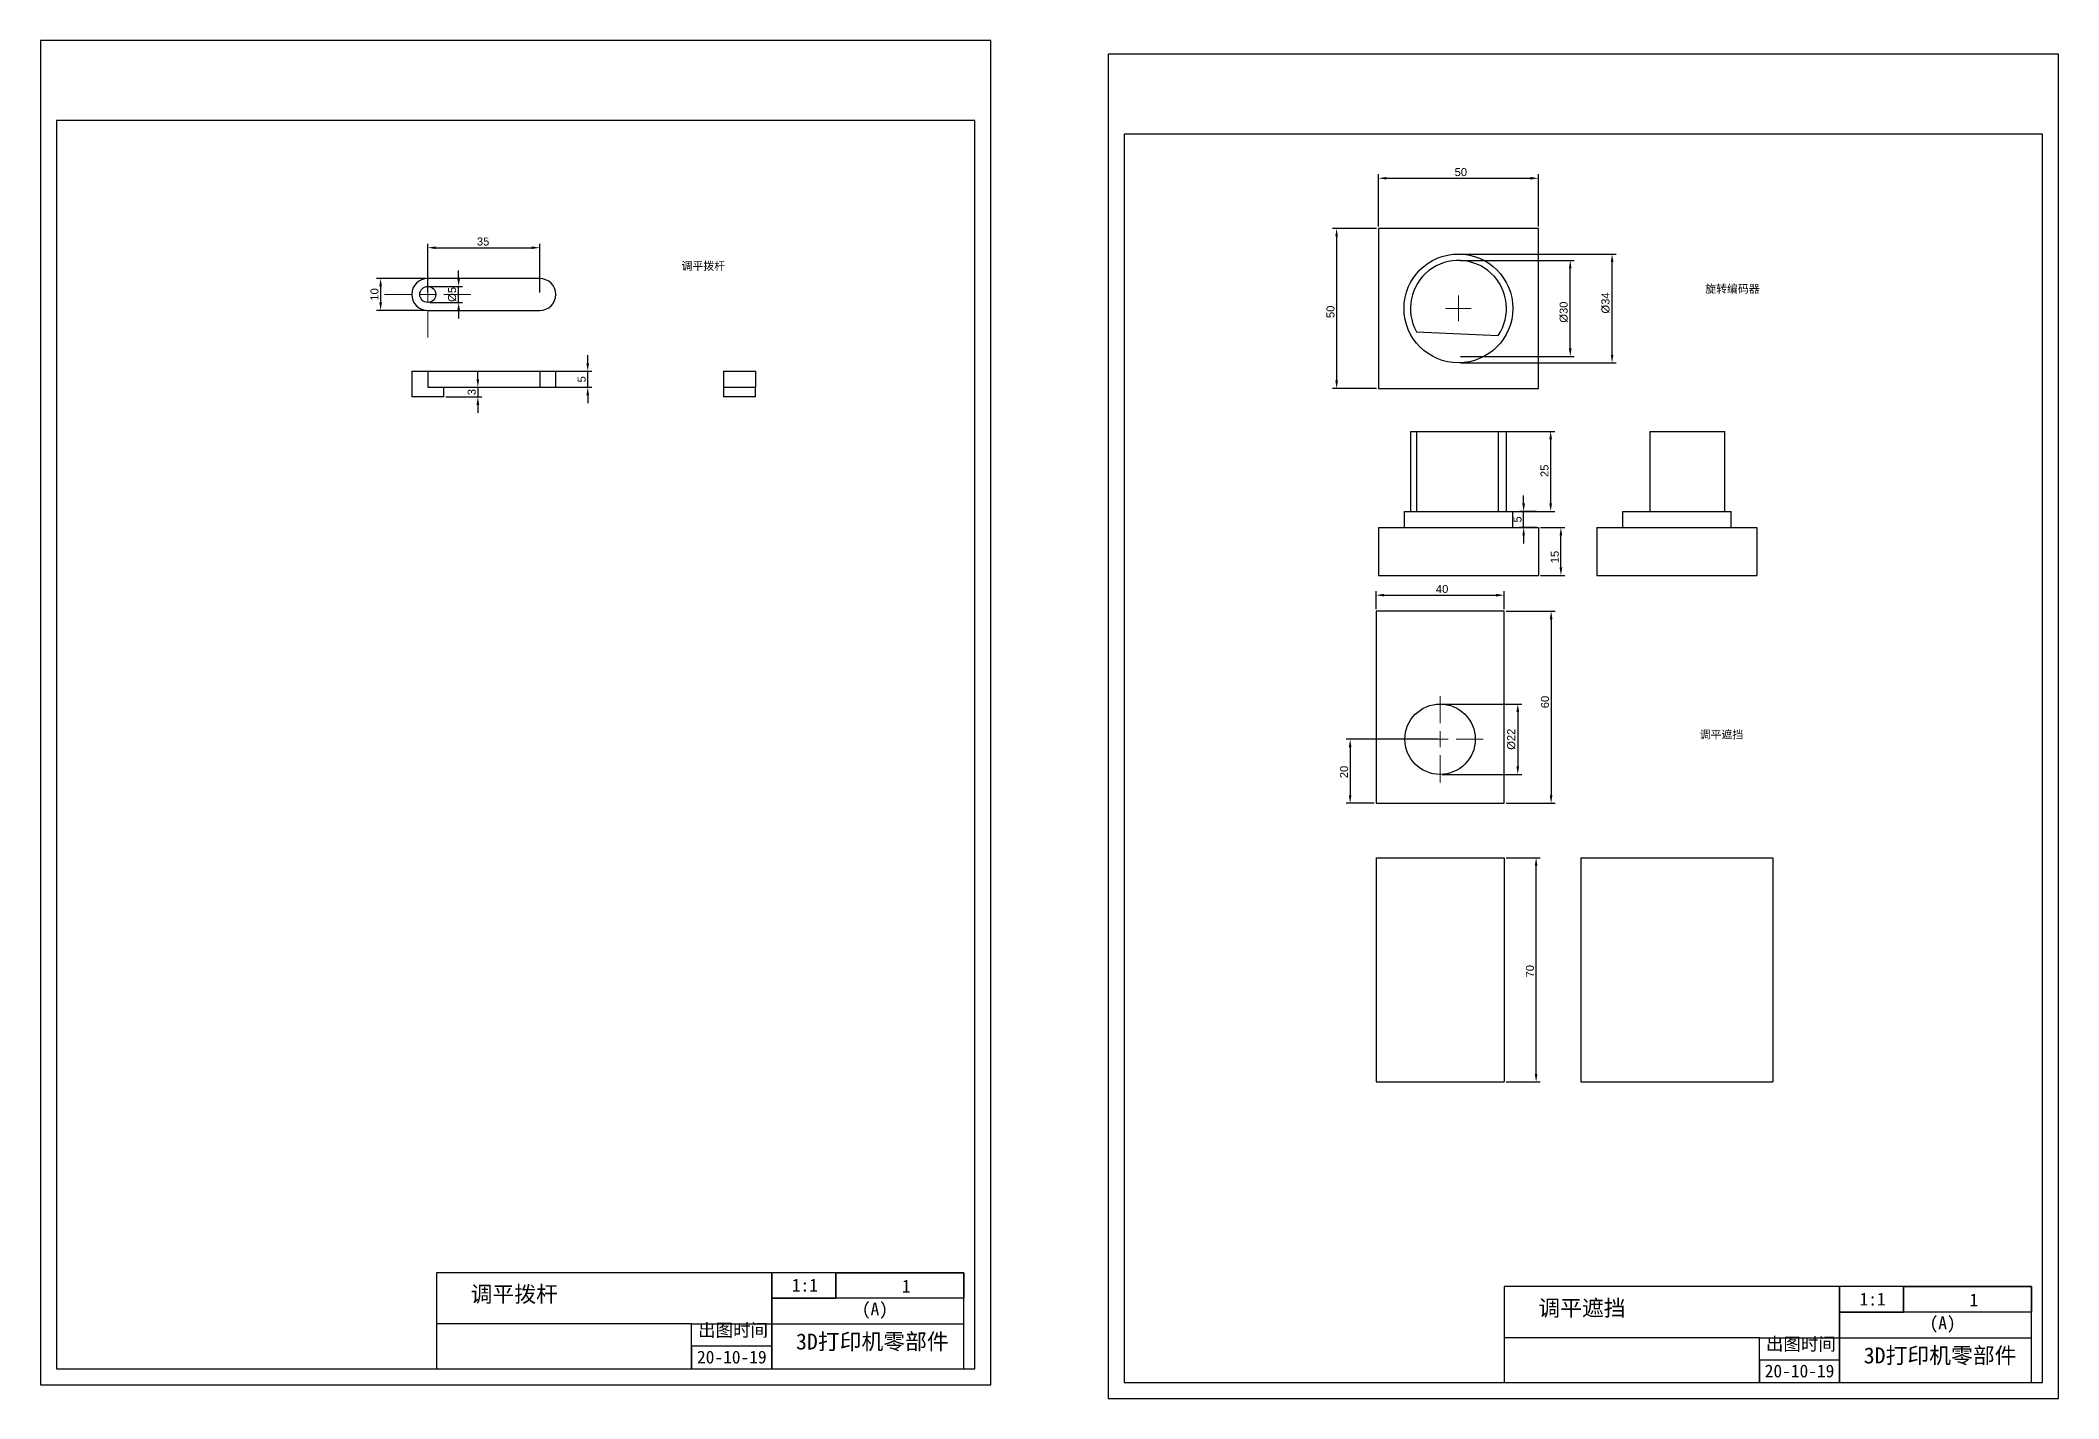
# Model space of a CAD drawing. Header units: millimetres. Extents: x -9 to 2385, y -1365 to 512.
# Drawn here: x 841 to 1472, y -1363 to -939 of the extents above; entities that cross this region are included whole.
import ezdxf

# ---------------------------------------------------------------- set-up
doc = ezdxf.new("R2010")
doc.units = ezdxf.units.MM
doc.styles.get("Standard").update_dxf_attribs({"font": 'arial.ttf'})
doc.dimstyles.new('ISO-25', dxfattribs={"dimtxt": 2.5, "dimasz": 2.5, "dimexe": 1.25, "dimexo": 0.625, "dimtad": 1, "dimtxsty": 'Standard', "dimcen": 2.5, "dimclrd": 1, "dimclre": 1, "dimclrt": 1, "dimadec": 0, "dimazin": 0, "dimtfac": 1, "dimtmove": 0, "dimatfit": 3, "dimfxl": 1, "dimtfillclr": 1, "dimarcsym": 0})

# ---------------------------------------------------------------- blocks, each defined once
blk = doc.blocks.new('*D502')
at = {"color": 1, "linetype": 'Continuous', "lineweight": -2, "transparency": 16777216}
for p, q in [((1012.33, -1039.46), (1012.33, -1036.96)), ((997.95, -1041.96), (1013.58, -1041.96)), ((1012.33, -1046.96), (1012.33, -1041.96)), ((997.95, -1046.96), (1013.58, -1046.96)), ((1012.33, -1049.46), (1012.33, -1051.96))]:
    blk.add_line(p, q, dxfattribs=at)
at = {"color": 1, "linetype": 'Continuous', "transparency": 16777216}
for points in [[(1011.91, -1039.46), (1012.75, -1039.46), (1012.33, -1041.96)], [(1011.91, -1049.46), (1012.75, -1049.46), (1012.33, -1046.96)]]:
    blk.add_solid(points, dxfattribs=at)
at = {"layer": 'Defpoints', "color": 0, "linetype": 'Continuous', "transparency": 16777216}
for p in [(997.33, -1041.96), (1012.33, -1041.96), (997.33, -1046.96)]:
    blk.add_point(p, dxfattribs=at)
at = {"color": 1, "linetype": 'Continuous', "lineweight": 18, "transparency": 16777216, "insert": (1009.16, -1044.46), "char_height": 2.5, "attachment_point": 2, "rotation": 90}
blk.add_mtext('5', dxfattribs=at)
blk = doc.blocks.new('*D503')
at = {"color": 1, "linetype": 'Continuous', "lineweight": -2, "transparency": 16777216}
for p, q in [((977.99, -1044.46), (977.99, -1041.96)), ((967.95, -1046.96), (979.24, -1046.96)), ((967.95, -1049.96), (979.24, -1049.96)), ((977.99, -1046.96), (977.99, -1049.96)), ((977.99, -1052.46), (977.99, -1054.96))]:
    blk.add_line(p, q, dxfattribs=at)
at = {"color": 1, "linetype": 'Continuous', "transparency": 16777216}
for points in [[(977.58, -1044.46), (978.41, -1044.46), (977.99, -1046.96)], [(977.58, -1052.46), (978.41, -1052.46), (977.99, -1049.96)]]:
    blk.add_solid(points, dxfattribs=at)
at = {"layer": 'Defpoints', "color": 0, "linetype": 'Continuous', "transparency": 16777216}
for p in [(967.33, -1046.96), (967.33, -1049.96), (977.99, -1049.96)]:
    blk.add_point(p, dxfattribs=at)
at = {"color": 1, "linetype": 'Continuous', "lineweight": 18, "transparency": 16777216, "insert": (974.81, -1048.46), "char_height": 2.5, "attachment_point": 2, "rotation": 90}
blk.add_mtext('3', dxfattribs=at)
blk = doc.blocks.new('*D504')
at = {"color": 1, "linetype": 'Continuous', "lineweight": -2, "transparency": 16777216}
for p, q in [((961.7, -1012.95), (946.36, -1012.95)), ((947.61, -1015.45), (947.61, -1020.45)), ((961.7, -1022.95), (946.36, -1022.95))]:
    blk.add_line(p, q, dxfattribs=at)
at = {"color": 1, "linetype": 'Continuous', "transparency": 16777216}
for points in [[(947.19, -1015.45), (948.03, -1015.45), (947.61, -1012.95)], [(947.19, -1020.45), (948.03, -1020.45), (947.61, -1022.95)]]:
    blk.add_solid(points, dxfattribs=at)
at = {"layer": 'Defpoints', "color": 0, "linetype": 'Continuous', "transparency": 16777216}
for p in [(962.33, -1012.95), (947.61, -1022.95), (962.33, -1022.95)]:
    blk.add_point(p, dxfattribs=at)
at = {"color": 1, "linetype": 'Continuous', "lineweight": 18, "transparency": 16777216, "insert": (944.43, -1017.95), "char_height": 2.5, "attachment_point": 2, "rotation": 90}
blk.add_mtext('10', dxfattribs=at)
blk = doc.blocks.new('*D505')
at = {"color": 1, "linetype": 'Continuous', "lineweight": -2, "transparency": 16777216}
for p, q in [((962.33, -1017.32), (962.33, -1002.1)), ((997.33, -1017.32), (997.33, -1002.1)), ((964.83, -1003.35), (994.83, -1003.35))]:
    blk.add_line(p, q, dxfattribs=at)
at = {"color": 1, "linetype": 'Continuous', "transparency": 16777216}
for points in [[(964.83, -1002.94), (964.83, -1003.77), (962.33, -1003.35)], [(994.83, -1002.94), (994.83, -1003.77), (997.33, -1003.35)]]:
    blk.add_solid(points, dxfattribs=at)
at = {"layer": 'Defpoints', "color": 0, "linetype": 'Continuous', "transparency": 16777216}
for p in [(997.33, -1003.35), (962.33, -1017.95), (997.33, -1017.95)]:
    blk.add_point(p, dxfattribs=at)
at = {"color": 1, "linetype": 'Continuous', "lineweight": 18, "transparency": 16777216, "insert": (979.64, -1000.17), "char_height": 2.5, "attachment_point": 2}
blk.add_mtext('35', dxfattribs=at)
blk = doc.blocks.new('*D506')
at = {"color": 1, "linetype": 'Continuous', "lineweight": -2, "transparency": 16777216}
for p, q in [((971.99, -1012.95), (971.99, -1010.45)), ((962.95, -1015.45), (973.24, -1015.45)), ((962.95, -1020.45), (973.24, -1020.45)), ((971.99, -1020.45), (971.99, -1015.45)), ((971.99, -1022.95), (971.99, -1025.45))]:
    blk.add_line(p, q, dxfattribs=at)
at = {"color": 1, "linetype": 'Continuous', "transparency": 16777216}
for points in [[(971.57, -1012.95), (972.41, -1012.95), (971.99, -1015.45)], [(971.57, -1022.95), (972.41, -1022.95), (971.99, -1020.45)]]:
    blk.add_solid(points, dxfattribs=at)
at = {"layer": 'Defpoints', "color": 0, "linetype": 'Continuous', "transparency": 16777216}
for p in [(962.33, -1015.45), (962.33, -1020.45), (971.99, -1015.45)]:
    blk.add_point(p, dxfattribs=at)
at = {"color": 1, "linetype": 'Continuous', "lineweight": 18, "transparency": 16777216, "insert": (968.67, -1017.95), "char_height": 2.5, "attachment_point": 2, "rotation": 90}
blk.add_mtext('%%c5', dxfattribs=at)
blk = doc.blocks.new('SW_CENTERMARKSYMBOL_0')
at = {"color": 0, "linetype": 'Continuous', "lineweight": 0}
for p, q in [((0, 5), (0, 13.5)), ((-5, 0), (-13.5, 0)), ((0, 0), (-2.5, 0)), ((0, 0), (0, 2.5)), ((0, 0), (0, -2.5)), ((0, 0), (2.5, 0)), ((5, 0), (13.5, 0)), ((0, -5), (0, -13.5))]:
    blk.add_line(p, q, dxfattribs=at)
blk = doc.blocks.new('*D507')
at = {"color": 1, "linetype": 'Continuous', "lineweight": -2, "transparency": 16777216}
for p, q in [((1299.28, -1193.96), (1309.9, -1193.96)), ((1308.65, -1261.46), (1308.65, -1196.46)), ((1299.28, -1263.96), (1309.9, -1263.96))]:
    blk.add_line(p, q, dxfattribs=at)
at = {"color": 1, "linetype": 'Continuous', "transparency": 16777216}
for points in [[(1308.23, -1196.46), (1309.07, -1196.46), (1308.65, -1193.96)], [(1308.23, -1261.46), (1309.07, -1261.46), (1308.65, -1263.96)]]:
    blk.add_solid(points, dxfattribs=at)
at = {"layer": 'Defpoints', "color": 0, "linetype": 'Continuous', "transparency": 16777216}
for p in [(1298.65, -1193.96), (1308.65, -1193.96), (1298.65, -1263.96)]:
    blk.add_point(p, dxfattribs=at)
at = {"color": 1, "linetype": 'Continuous', "lineweight": 18, "transparency": 16777216, "insert": (1305.47, -1229.4), "char_height": 2.5, "attachment_point": 2, "rotation": 90}
blk.add_mtext('70', dxfattribs=at)
blk = doc.blocks.new('*D508')
at = {"color": 1, "linetype": 'Continuous', "lineweight": -2, "transparency": 16777216}
for p, q in [((1258.65, -1116.28), (1258.65, -1110.66)), ((1261.15, -1111.91), (1296.15, -1111.91)), ((1298.65, -1116.28), (1298.65, -1110.66))]:
    blk.add_line(p, q, dxfattribs=at)
at = {"color": 1, "linetype": 'Continuous', "transparency": 16777216}
for points in [[(1261.15, -1111.49), (1261.15, -1112.33), (1258.65, -1111.91)], [(1296.15, -1111.49), (1296.15, -1112.33), (1298.65, -1111.91)]]:
    blk.add_solid(points, dxfattribs=at)
at = {"layer": 'Defpoints', "color": 0, "linetype": 'Continuous', "transparency": 16777216}
for p in [(1298.65, -1111.91), (1258.65, -1116.91), (1298.65, -1116.91)]:
    blk.add_point(p, dxfattribs=at)
at = {"color": 1, "linetype": 'Continuous', "lineweight": 18, "transparency": 16777216, "insert": (1279.28, -1108.73), "char_height": 2.5, "attachment_point": 2}
blk.add_mtext('40', dxfattribs=at)
blk = doc.blocks.new('*D509')
at = {"color": 1, "linetype": 'Continuous', "lineweight": -2, "transparency": 16777216}
for p, q in [((1299.28, -1116.91), (1314.59, -1116.91)), ((1313.34, -1119.41), (1313.34, -1174.41)), ((1299.28, -1176.91), (1314.59, -1176.91))]:
    blk.add_line(p, q, dxfattribs=at)
at = {"color": 1, "linetype": 'Continuous', "transparency": 16777216}
for points in [[(1312.92, -1119.41), (1313.76, -1119.41), (1313.34, -1116.91)], [(1312.92, -1174.41), (1313.76, -1174.41), (1313.34, -1176.91)]]:
    blk.add_solid(points, dxfattribs=at)
at = {"layer": 'Defpoints', "color": 0, "linetype": 'Continuous', "transparency": 16777216}
for p in [(1298.65, -1116.91), (1298.65, -1176.91), (1313.34, -1176.91)]:
    blk.add_point(p, dxfattribs=at)
at = {"color": 1, "linetype": 'Continuous', "lineweight": 18, "transparency": 16777216, "insert": (1310.16, -1145.28), "char_height": 2.5, "attachment_point": 2, "rotation": 90}
blk.add_mtext('60', dxfattribs=at)
blk = doc.blocks.new('*D510')
at = {"color": 1, "linetype": 'Continuous', "lineweight": -2, "transparency": 16777216}
for p, q in [((1279.28, -1145.91), (1304.18, -1145.91)), ((1302.93, -1148.41), (1302.93, -1165.41)), ((1279.28, -1167.91), (1304.18, -1167.91))]:
    blk.add_line(p, q, dxfattribs=at)
at = {"color": 1, "linetype": 'Continuous', "transparency": 16777216}
for points in [[(1302.51, -1148.41), (1303.35, -1148.41), (1302.93, -1145.91)], [(1302.51, -1165.41), (1303.35, -1165.41), (1302.93, -1167.91)]]:
    blk.add_solid(points, dxfattribs=at)
at = {"layer": 'Defpoints', "color": 0, "linetype": 'Continuous', "transparency": 16777216}
for p in [(1278.65, -1145.91), (1278.65, -1167.91), (1302.93, -1167.91)]:
    blk.add_point(p, dxfattribs=at)
at = {"color": 1, "linetype": 'Continuous', "lineweight": 18, "transparency": 16777216, "insert": (1299.61, -1156.91), "char_height": 2.5, "attachment_point": 2, "rotation": 90}
blk.add_mtext('%%c22', dxfattribs=at)
blk = doc.blocks.new('*D511')
at = {"color": 1, "linetype": 'Continuous', "lineweight": -2, "transparency": 16777216}
for p, q in [((1278.03, -1156.91), (1249.3, -1156.91)), ((1250.55, -1159.41), (1250.55, -1174.41)), ((1258.03, -1176.91), (1249.3, -1176.91))]:
    blk.add_line(p, q, dxfattribs=at)
at = {"color": 1, "linetype": 'Continuous', "transparency": 16777216}
for points in [[(1250.13, -1159.41), (1250.96, -1159.41), (1250.55, -1156.91)], [(1250.13, -1174.41), (1250.96, -1174.41), (1250.55, -1176.91)]]:
    blk.add_solid(points, dxfattribs=at)
at = {"layer": 'Defpoints', "color": 0, "linetype": 'Continuous', "transparency": 16777216}
for p in [(1278.65, -1156.91), (1250.55, -1176.91), (1258.65, -1176.91)]:
    blk.add_point(p, dxfattribs=at)
at = {"color": 1, "linetype": 'Continuous', "lineweight": 18, "transparency": 16777216, "insert": (1247.37, -1167.14), "char_height": 2.5, "attachment_point": 2, "rotation": 90}
blk.add_mtext('20', dxfattribs=at)
blk = doc.blocks.new('*D512')
at = {"color": 1, "linetype": 'Continuous', "lineweight": -2, "transparency": 16777216}
for p, q in [((1310.01, -1090.74), (1317.65, -1090.74)), ((1316.4, -1103.24), (1316.4, -1093.24)), ((1310.01, -1105.74), (1317.65, -1105.74))]:
    blk.add_line(p, q, dxfattribs=at)
at = {"color": 1, "linetype": 'Continuous', "transparency": 16777216}
for points in [[(1315.98, -1093.24), (1316.82, -1093.24), (1316.4, -1090.74)], [(1315.98, -1103.24), (1316.82, -1103.24), (1316.4, -1105.74)]]:
    blk.add_solid(points, dxfattribs=at)
at = {"layer": 'Defpoints', "color": 0, "linetype": 'Continuous', "transparency": 16777216}
for p in [(1309.38, -1090.74), (1316.4, -1090.74), (1309.38, -1105.74)]:
    blk.add_point(p, dxfattribs=at)
at = {"color": 1, "linetype": 'Continuous', "lineweight": 18, "transparency": 16777216, "insert": (1313.22, -1100), "char_height": 2.5, "attachment_point": 2, "rotation": 90}
blk.add_mtext('15', dxfattribs=at)
blk = doc.blocks.new('*D513')
at = {"color": 1, "linetype": 'Continuous', "lineweight": -2, "transparency": 16777216}
for p, q in [((1304.75, -1083.24), (1304.75, -1080.74)), ((1308.76, -1085.74), (1303.5, -1085.74)), ((1308.76, -1090.74), (1303.5, -1090.74)), ((1304.75, -1090.74), (1304.75, -1085.74)), ((1304.75, -1093.24), (1304.75, -1095.74))]:
    blk.add_line(p, q, dxfattribs=at)
at = {"color": 1, "linetype": 'Continuous', "transparency": 16777216}
for points in [[(1304.34, -1083.24), (1305.17, -1083.24), (1304.75, -1085.74)], [(1304.34, -1093.24), (1305.17, -1093.24), (1304.75, -1090.74)]]:
    blk.add_solid(points, dxfattribs=at)
at = {"layer": 'Defpoints', "color": 0, "linetype": 'Continuous', "transparency": 16777216}
for p in [(1304.75, -1085.74), (1309.38, -1085.74), (1309.38, -1090.74)]:
    blk.add_point(p, dxfattribs=at)
at = {"color": 1, "linetype": 'Continuous', "lineweight": 18, "transparency": 16777216, "insert": (1301.59, -1088.24), "char_height": 2.5, "attachment_point": 2, "rotation": 90}
blk.add_mtext('5', dxfattribs=at)
blk = doc.blocks.new('*D514')
at = {"color": 1, "linetype": 'Continuous', "lineweight": -2, "transparency": 16777216}
for p, q in [((1297.41, -1060.74), (1314.45, -1060.74)), ((1313.2, -1083.24), (1313.2, -1063.24)), ((1297.41, -1085.74), (1314.45, -1085.74))]:
    blk.add_line(p, q, dxfattribs=at)
at = {"color": 1, "linetype": 'Continuous', "transparency": 16777216}
for points in [[(1312.78, -1063.24), (1313.61, -1063.24), (1313.2, -1060.74)], [(1312.78, -1083.24), (1313.61, -1083.24), (1313.2, -1085.74)]]:
    blk.add_solid(points, dxfattribs=at)
at = {"layer": 'Defpoints', "color": 0, "linetype": 'Continuous', "transparency": 16777216}
for p in [(1296.78, -1060.74), (1313.2, -1060.74), (1296.78, -1085.74)]:
    blk.add_point(p, dxfattribs=at)
at = {"color": 1, "linetype": 'Continuous', "lineweight": 18, "transparency": 16777216, "insert": (1310.02, -1073.05), "char_height": 2.5, "attachment_point": 2, "rotation": 90}
blk.add_mtext('25', dxfattribs=at)
blk = doc.blocks.new('*D515')
at = {"color": 1, "linetype": 'Continuous', "lineweight": -2, "transparency": 16777216}
for p, q in [((1259.38, -996.7), (1259.38, -980.41)), ((1261.88, -981.66), (1306.88, -981.66)), ((1309.38, -996.7), (1309.38, -980.41))]:
    blk.add_line(p, q, dxfattribs=at)
at = {"color": 1, "linetype": 'Continuous', "transparency": 16777216}
for points in [[(1261.88, -981.24), (1261.88, -982.07), (1259.38, -981.66)], [(1306.88, -981.24), (1306.88, -982.07), (1309.38, -981.66)]]:
    blk.add_solid(points, dxfattribs=at)
at = {"layer": 'Defpoints', "color": 0, "linetype": 'Continuous', "transparency": 16777216}
for p in [(1309.38, -981.66), (1259.38, -997.33), (1309.38, -997.33)]:
    blk.add_point(p, dxfattribs=at)
at = {"color": 1, "linetype": 'Continuous', "lineweight": 18, "transparency": 16777216, "insert": (1285.13, -978.48), "char_height": 2.5, "attachment_point": 2}
blk.add_mtext('50', dxfattribs=at)
blk = doc.blocks.new('*D516')
at = {"color": 1, "linetype": 'Continuous', "lineweight": -2, "transparency": 16777216}
for p, q in [((1258.76, -997.33), (1245.07, -997.33)), ((1246.32, -999.83), (1246.32, -1044.83)), ((1258.76, -1047.33), (1245.07, -1047.33))]:
    blk.add_line(p, q, dxfattribs=at)
at = {"color": 1, "linetype": 'Continuous', "transparency": 16777216}
for points in [[(1245.9, -999.83), (1246.74, -999.83), (1246.32, -997.33)], [(1245.9, -1044.83), (1246.74, -1044.83), (1246.32, -1047.33)]]:
    blk.add_solid(points, dxfattribs=at)
at = {"layer": 'Defpoints', "color": 0, "linetype": 'Continuous', "transparency": 16777216}
for p in [(1259.38, -997.33), (1246.32, -1047.33), (1259.38, -1047.33)]:
    blk.add_point(p, dxfattribs=at)
at = {"color": 1, "linetype": 'Continuous', "lineweight": 18, "transparency": 16777216, "insert": (1243.14, -1023.39), "char_height": 2.5, "attachment_point": 2, "rotation": 90}
blk.add_mtext('50', dxfattribs=at)
blk = doc.blocks.new('*D517')
at = {"color": 1, "linetype": 'Continuous', "lineweight": -2, "transparency": 16777216}
for p, q in [((1285.01, -1005.33), (1333.64, -1005.33)), ((1332.39, -1036.83), (1332.39, -1007.83)), ((1285.01, -1039.33), (1333.64, -1039.33))]:
    blk.add_line(p, q, dxfattribs=at)
at = {"color": 1, "linetype": 'Continuous', "transparency": 16777216}
for points in [[(1331.97, -1007.83), (1332.81, -1007.83), (1332.39, -1005.33)], [(1331.97, -1036.83), (1332.81, -1036.83), (1332.39, -1039.33)]]:
    blk.add_solid(points, dxfattribs=at)
at = {"layer": 'Defpoints', "color": 0, "linetype": 'Continuous', "transparency": 16777216}
for p in [(1284.38, -1005.33), (1332.39, -1005.33), (1284.38, -1039.33)]:
    blk.add_point(p, dxfattribs=at)
at = {"color": 1, "linetype": 'Continuous', "lineweight": 18, "transparency": 16777216, "insert": (1329.07, -1020.63), "char_height": 2.5, "attachment_point": 2, "rotation": 90}
blk.add_mtext('%%c34', dxfattribs=at)
blk = doc.blocks.new('*D518')
at = {"color": 1, "linetype": 'Continuous', "lineweight": -2, "transparency": 16777216}
for p, q in [((1285.01, -1007.33), (1320.56, -1007.33)), ((1319.31, -1034.83), (1319.31, -1009.83)), ((1285.01, -1037.33), (1320.56, -1037.33))]:
    blk.add_line(p, q, dxfattribs=at)
at = {"color": 1, "linetype": 'Continuous', "transparency": 16777216}
for points in [[(1318.89, -1009.83), (1319.73, -1009.83), (1319.31, -1007.33)], [(1318.89, -1034.83), (1319.73, -1034.83), (1319.31, -1037.33)]]:
    blk.add_solid(points, dxfattribs=at)
at = {"layer": 'Defpoints', "color": 0, "linetype": 'Continuous', "transparency": 16777216}
for p in [(1284.38, -1007.33), (1319.31, -1007.33), (1284.38, -1037.33)]:
    blk.add_point(p, dxfattribs=at)
at = {"color": 1, "linetype": 'Continuous', "lineweight": 18, "transparency": 16777216, "insert": (1315.99, -1023.48), "char_height": 2.5, "attachment_point": 2, "rotation": 90}
blk.add_mtext('%%c30', dxfattribs=at)
blk = doc.blocks.new('SW_CENTERMARKSYMBOL_1')
at = {"color": 0, "linetype": 'Continuous', "lineweight": 0}
for p, q in [((-2.5, 0), (-4, 0)), ((0, 0), (-2.5, 0)), ((0, 2.5), (0, 4)), ((0, 0), (0, 2.5)), ((0, 0), (0, -2.5)), ((0, 0), (2.5, 0)), ((2.5, 0), (4, 0)), ((0, -2.5), (0, -4))]:
    blk.add_line(p, q, dxfattribs=at)

msp = doc.modelspace()

# ---------------------------------------------------------------- linework, layer by layer
at = {"color": 7, "linetype": 'Continuous', "lineweight": 25}
for p, q in [((1309.3813, -997.3287), (1259.3813, -997.3287)), ((1259.3813, -997.3287), (1259.3813, -1047.3287)), ((1309.3813, -1047.3287), (1309.3813, -997.3287)), ((997.3296, -1012.9469), (962.3296, -1012.9469)), ((962.3296, -1022.9469), (997.3296, -1022.9469)), ((1271.2599, -1029.597), (1296.7815, -1030.7688)), ((957.3296, -1041.9626), (957.3296, -1049.9626)), ((957.3296, -1041.9626), (962.3296, -1041.9626)), ((962.3296, -1041.9626), (962.3296, -1046.9626)), ((962.3296, -1041.9626), (997.3296, -1041.9626)), ((997.3296, -1041.9626), (997.3296, -1046.9626)), ((997.3296, -1041.9626), (1002.3296, -1041.9626)), ((1002.3296, -1046.9626), (1002.3296, -1041.9626)), ((1054.7165, -1041.9626), (1054.7165, -1046.9626)), ((1054.7165, -1041.9626), (1064.7165, -1041.9626)), ((1064.7165, -1041.9626), (1064.7165, -1046.9626)), ((967.3296, -1049.9626), (957.3296, -1049.9626)), ((962.3296, -1046.9626), (997.3296, -1046.9626)), ((967.3296, -1049.9626), (967.3296, -1046.9626)), ((997.3296, -1046.9626), (1002.3296, -1046.9626)), ((1054.7165, -1046.9626), (1054.7165, -1049.9626)), ((1054.7165, -1046.9626), (1064.7165, -1046.9626)), ((1064.7165, -1049.9626), (1054.7165, -1049.9626)), ((1064.7165, -1049.9626), (1064.7165, -1046.9626)), ((1259.3813, -1047.3287), (1309.3813, -1047.3287)), ((1269.3813, -1060.738), (1269.3813, -1085.738)), ((1269.3813, -1060.738), (1271.2599, -1060.738)), ((1271.2599, -1060.738), (1271.2599, -1085.738)), ((1271.2599, -1060.738), (1296.7815, -1060.738)), ((1296.7815, -1060.738), (1296.7815, -1085.738)), ((1296.7815, -1060.738), (1299.3813, -1060.738)), ((1299.3813, -1085.738), (1299.3813, -1060.738)), ((1344.1597, -1060.738), (1344.1597, -1085.738)), ((1344.1597, -1060.738), (1367.5998, -1060.738)), ((1367.5998, -1085.738), (1367.5998, -1060.738)), ((1259.3813, -1090.738), (1309.3813, -1090.738)), ((1259.3813, -1090.738), (1259.3813, -1105.738)), ((1267.3813, -1085.738), (1267.3813, -1090.738)), ((1267.3813, -1085.738), (1284.3813, -1085.738)), ((1284.3813, -1085.738), (1301.3813, -1085.738)), ((1301.3813, -1090.738), (1301.3813, -1085.738)), ((1309.3813, -1090.738), (1309.3813, -1105.738)), ((1327.5998, -1090.738), (1327.5998, -1105.738)), ((1327.5998, -1090.738), (1377.5998, -1090.738)), ((1335.5998, -1085.738), (1335.5998, -1090.738)), ((1335.5998, -1085.738), (1369.5998, -1085.738)), ((1369.5998, -1090.738), (1369.5998, -1085.738)), ((1377.5998, -1090.738), (1377.5998, -1105.738)), ((1259.3813, -1105.738), (1309.3813, -1105.738)), ((1327.5998, -1105.738), (1377.5998, -1105.738)), ((1298.6517, -1116.9086), (1258.6517, -1116.9086)), ((1258.6517, -1116.9086), (1258.6517, -1176.9086)), ((1298.6517, -1176.9086), (1298.6517, -1116.9086)), ((1258.6517, -1176.9086), (1298.6517, -1176.9086)), ((1258.6517, -1193.962), (1298.6517, -1193.962)), ((1258.6517, -1193.962), (1258.6517, -1263.962)), ((1298.6517, -1193.962), (1298.6517, -1263.962)), ((1322.5998, -1193.962), (1322.5998, -1263.962)), ((1322.5998, -1193.962), (1382.5998, -1193.962)), ((1382.5998, -1193.962), (1382.5998, -1263.962)), ((1258.6517, -1263.962), (1298.6517, -1263.962)), ((1322.5998, -1263.962), (1382.5998, -1263.962))]:
    msp.add_line(p, q, dxfattribs=at)
for p, q in [((965.0658, -1323.5763, 420), (965.0658, -1353.5763, 420)), ((989.7975, -1323.5763, 420), (965.0658, -1323.5763, 420)), ((1089.7975, -1323.5763, 420), (989.7975, -1323.5763, 420)), ((1069.7975, -1353.5763, 420), (1069.7975, -1323.5763, 420)), ((1069.7975, -1323.5763, 420), (1069.7975, -1331.5763, 420)), ((1089.7975, -1331.5763, 420), (1089.7975, -1323.5763, 420)), ((1089.7975, -1331.5763, 420), (1089.7975, -1323.5763, 420)), ((1089.7975, -1323.5763, 420), (1129.7975, -1323.5763, 420)), ((1129.7975, -1323.5763, 420), (1089.7975, -1323.5763, 420)), ((1089.7975, -1323.5763, 420), (1089.7975, -1331.5763, 420)), ((1129.7975, -1353.5763, 420), (1129.7975, -1323.5763, 420)), ((1129.7975, -1323.5763, 420), (1129.7975, -1331.5763, 420)), ((1298.6838, -1327.9228, 420), (1298.6838, -1357.9228, 420)), ((1323.4155, -1327.9228, 420), (1298.6838, -1327.9228, 420)), ((1423.4155, -1327.9228, 420), (1323.4155, -1327.9228, 420)), ((1403.4155, -1357.9228, 420), (1403.4155, -1327.9228, 420)), ((1403.4155, -1327.9228, 420), (1403.4155, -1335.9228, 420)), ((1423.4155, -1335.9228, 420), (1423.4155, -1327.9228, 420)), ((1423.4155, -1335.9228, 420), (1423.4155, -1327.9228, 420)), ((1423.4155, -1327.9228, 420), (1463.4155, -1327.9228, 420)), ((1463.4155, -1327.9228, 420), (1423.4155, -1327.9228, 420)), ((1423.4155, -1327.9228, 420), (1423.4155, -1335.9228, 420)), ((1463.4155, -1357.9228, 420), (1463.4155, -1327.9228, 420)), ((1463.4155, -1327.9228, 420), (1463.4155, -1335.9228, 420)), ((1069.7975, -1331.5763, 420), (1089.7975, -1331.5763, 420)), ((1089.7975, -1331.5763, 420), (1069.7975, -1331.5763, 420)), ((1069.7975, -1331.5763, 420), (1069.7975, -1353.5763, 420)), ((1129.7975, -1331.5763, 420), (1089.7975, -1331.5763, 420)), ((1403.4155, -1335.9228, 420), (1423.4155, -1335.9228, 420)), ((1423.4155, -1335.9228, 420), (1403.4155, -1335.9228, 420)), ((1403.4155, -1335.9228, 420), (1403.4155, -1357.9228, 420)), ((1463.4155, -1335.9228, 420), (1423.4155, -1335.9228, 420)), ((1044.7975, -1339.5763, 420), (965.0658, -1339.5763, 420)), ((1044.7975, -1353.5763, 420), (1044.7975, -1339.5763, 420)), ((1044.7975, -1339.5763, 420), (1069.7975, -1339.5763, 420)), ((1069.7975, -1353.5763, 420), (1069.7975, -1339.5763, 420)), ((1069.7975, -1339.5763, 420), (1129.7975, -1339.5763, 420)), ((1069.7975, -1346.5763, 420), (1044.7975, -1346.5763, 420)), ((1044.7975, -1346.5763, 420), (1044.7975, -1353.5763, 420)), ((1378.4155, -1343.9228, 420), (1298.6838, -1343.9228, 420)), ((1378.4155, -1357.9228, 420), (1378.4155, -1343.9228, 420)), ((1378.4155, -1343.9228, 420), (1403.4155, -1343.9228, 420)), ((1403.4155, -1357.9228, 420), (1403.4155, -1343.9228, 420)), ((1403.4155, -1343.9228, 420), (1463.4155, -1343.9228, 420)), ((989.7975, -1353.5763, 420), (1004.7975, -1353.5763, 420)), ((1004.7975, -1353.5763, 420), (1044.7975, -1353.5763, 420)), ((1044.7975, -1353.5763, 420), (1069.7975, -1353.5763, 420)), ((1403.4155, -1350.9228, 420), (1378.4155, -1350.9228, 420)), ((1378.4155, -1350.9228, 420), (1378.4155, -1357.9228, 420)), ((1323.4155, -1357.9228, 420), (1338.4155, -1357.9228, 420)), ((1338.4155, -1357.9228, 420), (1378.4155, -1357.9228, 420)), ((1378.4155, -1357.9228, 420), (1403.4155, -1357.9228, 420))]:
    msp.add_line(p, q)
for points in [[(841.2975, -938.5763), (841.2975, -1358.5763), (1138.2975, -1358.5763), (1138.2975, -938.5763)], [(1174.9155, -942.9228), (1174.9155, -1362.9228), (1471.9155, -1362.9228), (1471.9155, -942.9228)], [(846.2975, -963.5763), (846.2975, -1353.5763), (1133.2975, -1353.5763), (1133.2975, -963.5763)], [(1179.9155, -967.9228), (1179.9155, -1357.9228), (1466.9155, -1357.9228), (1466.9155, -967.9228)]]:
    msp.add_lwpolyline(points, close=True)
for centre, radius in [((1284.3813, -1022.3287), 17), ((962.3296, -1017.9469), 2.5), ((1278.6517, -1156.9086), 11)]:
    msp.add_circle(centre, radius, dxfattribs=at)
for centre, radius, start, end in [((1284.3813, -1022.3287), 15, 325.7590764, 208.9835112), ((962.3296, -1017.9469), 5, 90, 270), ((997.3296, -1017.9469), 5, 270, 90)]:
    msp.add_arc(centre, radius, start, end, dxfattribs=at)

# ---------------------------------------------------------------- block references
at = {"color": 7, "linetype": 'Continuous', "lineweight": 0}
for name, p in [('SW_CENTERMARKSYMBOL_0', (962.3296, -1017.9469)), ('SW_CENTERMARKSYMBOL_1', (1284.3813, -1022.3287)), ('SW_CENTERMARKSYMBOL_0', (1278.6517, -1156.9086))]:
    msp.add_blockref(name, p, dxfattribs=at)

# ---------------------------------------------------------------- texts
at = {"char_height": 2.5, "attachment_point": 1}
for s, insert in [('{\\fSimSun|b0|i0|c134|p2;调平拨杆}', (1041.6169, -1007.8087)), ('{\\fSimSun|b0|i0|c134|p2;旋转编码器}', (1361.4773, -1014.9445)), ('{\\fSimSun|b0|i0|c134|p2;调平遮挡}', (1359.7462, -1154.2085))]:
    msp.add_mtext_dynamic_manual_height_columns(s, width=39.865692, gutter_width=12.5, heights=[0], dxfattribs=dict(at, insert=insert))
at = {"attachment_point": 1}
for s, insert, char_height in [('{\\fSimSun|b0|i0|c134|p2;调平拨杆}', (975.7249, -1327.7663, 620.1756), 5), ('{\\fSimSun|b0|i0|c134|p2;1}', (1110.4716, -1325.7803, 420), 4), ('{\\fSimSun|b0|i0|c134|p2;1}', (1444.0896, -1330.1268, 420), 4), ('{\\fSimSun|b0|i0|c134|p2;(A)}', (1097.9726, -1332.9115, 420), 4), ('{\\fSimSun|b0|i0|c134|p2;调平遮挡}', (1309.343, -1332.1128, 620.1756), 5), ('{\\fSimSun|b0|i0|c134|p2;(A)}', (1431.5907, -1337.258, 420), 4), ('{\\fSimSun|b0|i0|c134|p2;出图时间}', (1046.8351, -1339.5207, 1260), 4), ('{\\fSimSun|b0|i0|c0|p2;3D\\fSimSun|b0|i0|c134|p2;打印机零部件}', (1077.4061, -1342.5793), 5), ('{\\fSimSun|b0|i0|c134|p2;20-10-19}', (1046.4623, -1347.941), 4), ('{\\fSimSun|b0|i0|c134|p2;出图时间}', (1380.4532, -1343.8672, 1260), 4), ('{\\fSimSun|b0|i0|c0|p2;3D\\fSimSun|b0|i0|c134|p2;打印机零部件}', (1411.0241, -1346.9258), 5), ('{\\fSimSun|b0|i0|c134|p2;20-10-19}', (1380.0803, -1352.2875), 4)]:
    msp.add_mtext(s, dxfattribs=dict(at, insert=insert, char_height=char_height))
at = {"char_height": 4, "width": 9.189944, "attachment_point": 1}
for insert in [(1076.0904, -1325.4796, 420), (1409.7085, -1329.8261, 420)]:
    msp.add_mtext('{\\fSimSun|b0|i0|c134|p2;1:1}', dxfattribs=dict(at, insert=insert))

# ---------------------------------------------------------------- dimensions: what is measured, and where the dimension line sits
at = {"color": 7, "linetype": 'Continuous', "lineweight": 18}
for base, p1, p2, picture, middle in [((1309.3813, -981.657), (1259.3813, -997.3287), (1309.3813, -997.3287), '*D515', (1285.1276, -981.657)), ((997.3296, -1003.3528), (962.3296, -1017.9469), (997.3296, -1017.9469), '*D505', (979.6366, -1003.3528)), ((1298.6517, -1111.9086), (1258.6517, -1116.9086), (1298.6517, -1116.9086), '*D508', (1279.2767, -1111.9086))]:
    dim = msp.add_linear_dim(base=base, p1=p1, p2=p2, dimstyle='ISO-25', dxfattribs=at)
    dim.commit()
    dim.dimension.update_dxf_attribs({"geometry": picture, "text_midpoint": middle, "dimtype": 160})
for base, p1, p2, picture, middle in [((1246.3216, -1047.3287), (1259.3813, -997.3287), (1259.3813, -1047.3287), '*D516', (1246.3216, -1023.3925)), ((947.6089, -1022.9469), (962.3296, -1012.9469), (962.3296, -1022.9469), '*D504', (947.6089, -1017.9469)), ((1012.3296, -1041.9626), (997.3296, -1046.9626), (997.3296, -1041.9626), '*D502', (1012.3296, -1044.4626)), ((977.9927, -1049.9626), (967.3296, -1046.9626), (967.3296, -1049.9626), '*D503', (977.9927, -1048.4626)), ((1313.1964, -1060.738), (1296.7815, -1085.738), (1296.7815, -1060.738), '*D514', (1313.1964, -1073.055)), ((1304.7544, -1085.738), (1309.3813, -1090.738), (1309.3813, -1085.738), '*D513', (1304.7544, -1088.238)), ((1316.3992, -1090.738), (1309.3813, -1105.738), (1309.3813, -1090.738), '*D512', (1316.3992, -1099.9957)), ((1313.3392, -1176.9086), (1298.6517, -1116.9086), (1298.6517, -1176.9086), '*D509', (1313.3392, -1145.2821)), ((1250.5456, -1176.9086), (1278.6517, -1156.9086), (1258.6517, -1176.9086), '*D511', (1250.5456, -1167.1354)), ((1308.6517, -1193.962), (1298.6517, -1263.962), (1298.6517, -1193.962), '*D507', (1308.6517, -1229.4015))]:
    dim = msp.add_linear_dim(base=base, p1=p1, p2=p2, angle=90, dimstyle='ISO-25', dxfattribs=at)
    dim.commit()
    dim.dimension.update_dxf_attribs({"geometry": picture, "text_midpoint": middle, "dimtype": 160})
for base, p1, p2, picture, middle in [((1332.3907, -1005.3287), (1284.3813, -1039.3287), (1284.3813, -1005.3287), '*D517', (1332.3907, -1020.6283)), ((1319.3088, -1007.3287), (1284.3813, -1037.3287), (1284.3813, -1007.3287), '*D518', (1319.3088, -1023.4768)), ((971.9888, -1015.4469), (962.3296, -1020.4469), (962.3296, -1015.4469), '*D506', (971.9888, -1017.9469)), ((1302.9286, -1167.9086), (1278.6517, -1145.9086), (1278.6517, -1167.9086), '*D510', (1302.9286, -1156.9086))]:
    dim = msp.add_linear_dim(base=base, p1=p1, p2=p2, angle=90, text='%%c<>', dimstyle='ISO-25', dxfattribs=at)
    dim.commit()
    dim.dimension.update_dxf_attribs({"geometry": picture, "text_midpoint": middle, "dimtype": 160})

doc.saveas('drawing.dxf')
